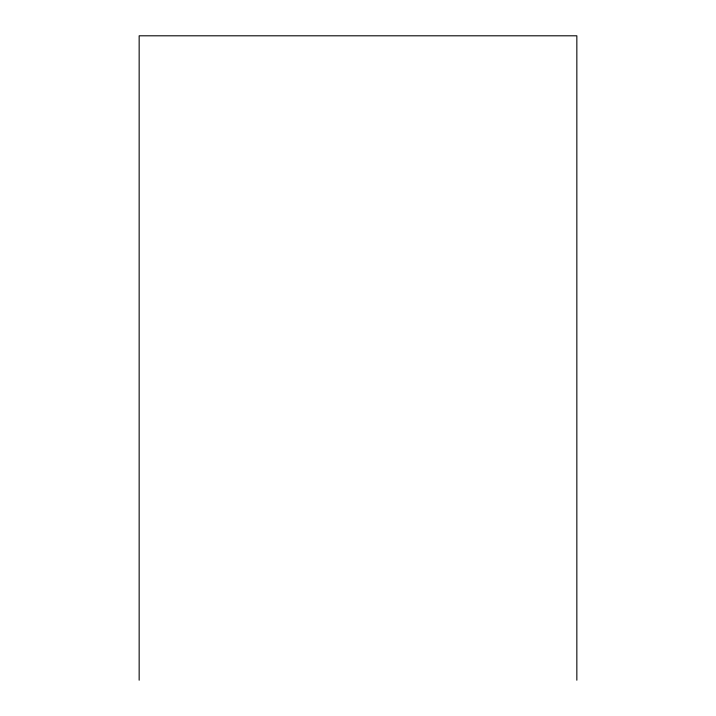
<?xml version="1.0" encoding="UTF-8"?>
<svg xmlns="http://www.w3.org/2000/svg" width="716" height="716" viewBox="0 0 716 716"><rect width="100%" height="100%" fill="white"/><g stroke="black" fill="none" stroke-linecap="round" stroke-linejoin="round"><path stroke-width="1.07" d="M576.845 680.2L576.845 35.8L139.155 35.8L139.155 680.2"/></g></svg>
